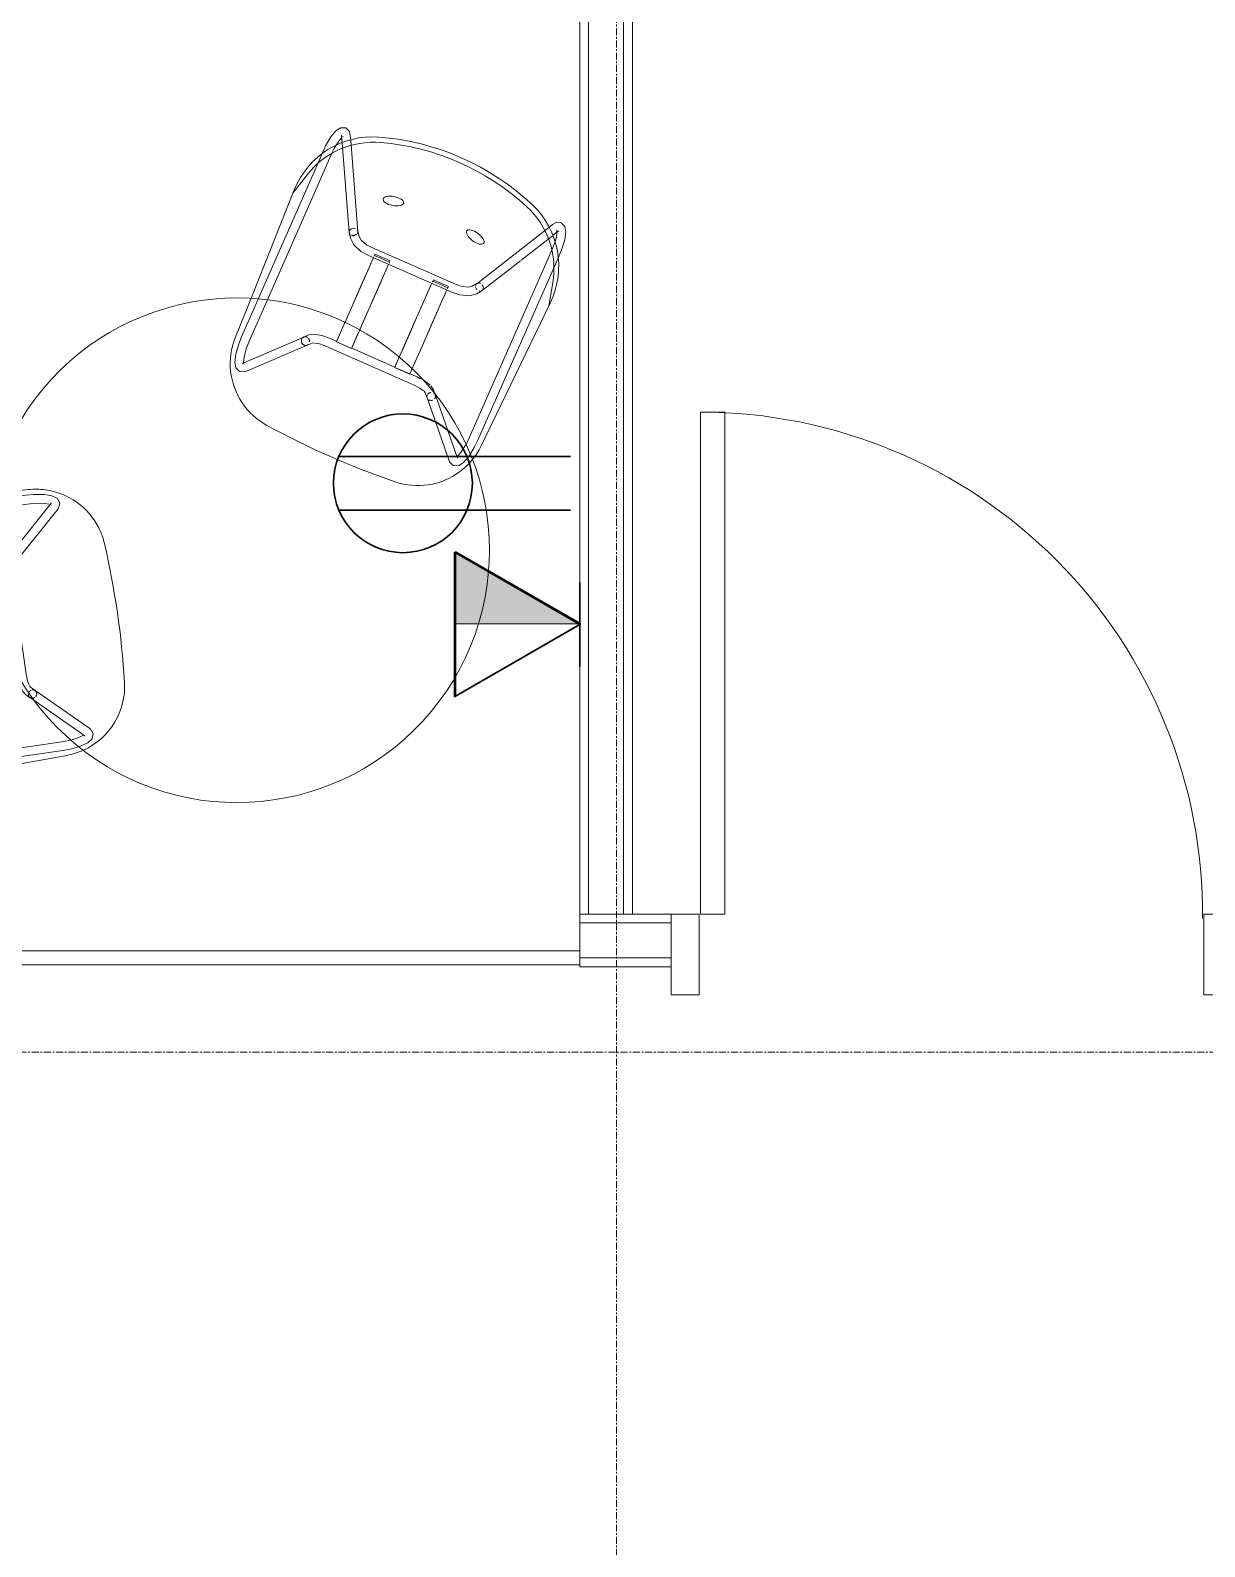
# Model space of a CAD drawing. Header units: inches. Extents: x 29752 to 31446, y 4278 to 5722.
# Drawn here: x 30802.5 to 30886.3, y 5398.4 to 5506.6 of the extents above; entities that cross this region are included whole.
import ezdxf

# ---------------------------------------------------------------- set-up
doc = ezdxf.new("R2010")
doc.units = ezdxf.units.IN
doc.header["$MEASUREMENT"] = 0
doc.linetypes.add('Grid Line 1_2_', pattern=[0.875, 0.5, -0.125, 0.125, -0.125])
for name, color, linetype, lineweight in [('A-ANNO-NOTE', 131, 'Continuous', 30), ('A-DOOR', 31, 'Continuous', 13), ('A-DOOR-FRAM', 31, 'Continuous', 20), ('A-GLAZ-CURT', 52, 'Continuous', 9), ('A-WALL', 113, 'Continuous', 13), ('A-WALL-PATT', 111, 'Continuous', 13), ('I-FURN', 30, 'Continuous', 9), ('I-WALL', 2, 'Continuous', 13), ('S-GRID', 1, 'Continuous', 9)]:
    doc.layers.add(name, color=color, linetype=linetype, lineweight=lineweight)
pattern_1 = [(0, (0, 0), (30.72, 7.68), [1.267, -21.773, 1.267, -21.773, -122.88]), (0, (0, 0), (30.72, 7.68), [-46.08, 1.267, -44.813, 1.267, -21.773, -53.76]), (0, (0, 0), (30.72, 7.68), [-115.2, 1.267, -14.093, 1.267, -37.133]), (120, (11.52, 3.84), (-22.0110751, 22.7643004), [1.267, -21.773, 1.267, -21.773, -122.88]), (120, (11.52, 3.84), (-22.0110751, 22.7643004), [-46.08, 1.267, -44.813, 1.267, -21.773, -53.76]), (120, (11.52, 3.84), (-22.0110751, 22.7643004), [-115.2, 1.267, -14.093, 1.267, -37.133]), (240, (15.36, 19.2), (-8.7089249, -30.4443004), [1.267, -21.773, 1.267, -21.773, -122.88]), (240, (15.36, 19.2), (-8.7089249, -30.4443004), [-46.08, 1.267, -44.813, 1.267, -21.773, -53.76]), (240, (15.36, 19.2), (-8.7089249, -30.4443004), [-115.2, 1.267, -14.093, 1.267, -37.133])]

# ---------------------------------------------------------------- blocks, each defined once
blk = doc.blocks.new('Single Flush - OTJ_SOLIDFLUSH_ALUM-5854609-FIRST FLOOR POWER _ SIGNAL')
at = {"layer": 'A-DOOR', "lineweight": 20}
for p, q in [((16.15625, -1.875), (17.90625, -1.875)), ((16.15625, -37.6875), (16.15625, -1.875)), ((17.90625, -1.875), (17.90625, -37.6875)), ((17.90625, -37.6875), (16.15625, -37.6875))]:
    blk.add_line(p, q, dxfattribs=at)
at = {"layer": 'A-DOOR', "lineweight": 9}
blk.add_arc((17.90625, -1.875), 35.8125, 179.5, 270, dxfattribs=at)
at = {"layer": 'A-DOOR-FRAM'}
for p, q in [((-20, 3.875), (-20, -1.875)), ((-20, 3.875), (-18, 3.875)), ((-18, 3.875), (-18, -1.875)), ((18.000004, 3.875), (18.000004, -1.875)), ((18.000004, 3.875), (20.000004, 3.875)), ((20.000004, 3.875), (20.000004, -1.875)), ((-20, -1.875), (-18, -1.875)), ((18.000004, -1.875), (20.000004, -1.875))]:
    blk.add_line(p, q, dxfattribs=at)
blk = doc.blocks.new('MEZ-Round_Top-Davis_Furniture-2 - 36x36x29-R-5845483-FIRST FLOOR POWER _ SIGNAL')
at = {"layer": 'I-FURN'}
for start, end in [(90, 270), (270, 90)]:
    blk.add_arc((0, 0), 18, start, end, dxfattribs=at)
blk = doc.blocks.new('HighTower_Eyes_Guest1 - HighTower_Eyes_Guest-V11-FIRST FLOOR POWER _ SIGNAL')
at = {"layer": 'I-FURN'}
for p, q in [((-8.9, 8.85), (-9.06, 8.35)), ((-8.38, 8.73), (-8.38, 8.72)), ((-8.38, 8.72), (-5.18, 5.3)), ((-4.67, 5.67), (-7.92, 9.15)), ((7.92, 9.15), (4.67, 5.67)), ((5.12, 5.24), (8.38, 8.72)), ((8.25, 8.72), (8.28, 8.68)), ((8.32, 9.33), (8.67, 9.19)), ((8.38, 8.73), (8.38, 8.72)), ((8.67, 9.19), (8.9, 8.85)), ((-9.1, 8.15), (-9.18, 7.55)), ((-9.07, 8.31), (-9.1, 8.15)), ((-8.55, 7.58), (-8.57, 7.02)), ((-9.98, -4.11), (-9.58, 7.25)), ((-9.18, 7.55), (-9.2, 7.02)), ((-9.2, 7.02), (-9.2, -7.23)), ((-8.57, -7.57), (-8.57, 7.02)), ((8.57, 7.02), (8.57, 3.89)), ((9.2, 4.12), (9.2, 7.02)), ((9.58, 7.25), (9.68, 4.29)), ((-4.4, 5.38), (-4.67, 5.67)), ((4.67, 5.67), (4.4, 5.38)), ((-5.18, 5.3), (-5.12, 5.24)), ((-5.13, 5.25), (-4.85, 4.95)), ((-4.85, 4.95), (-4.57, 4.77)), ((-4.4, 5.38), (-4.28, 5.32)), ((-3.84, 4.61), (-3.73, 4.6)), ((-3.7, 4.6), (-3.42, 4.58)), ((-3.29, 5.2), (-3.42, 5.2)), ((-3.42, 4.58), (-2.86, 4.58)), ((3.42, 5.2), (-3.28, 5.2)), ((-1.68, 4.61), (-2.86, 4.61)), ((-2.86, 4.61), (-2.86, 4.59)), ((-2.86, 4.6), (-1.68, 4.6)), ((-2.86, 4.58), (-2.86, 4.6)), ((-2.86, 4.25), (-2.86, 4.6)), ((-2.86, 4.59), (-2.86, 4.58)), ((-2.86, 4.58), (-2.86, 4.25)), ((-1.68, 4.59), (-1.68, 4.61)), ((-1.68, 4.6), (-1.68, 4.58)), ((-1.68, 4.6), (-1.68, 3.86)), ((-1.68, 4.58), (-1.68, 4.59)), ((-1.68, 4.58), (1.68, 4.58)), ((-1.68, 3.86), (-1.68, 4.58)), ((1.68, 4.59), (1.68, 4.61)), ((1.68, 4.61), (1.78, 4.61)), ((1.68, 3.53), (1.68, 4.6)), ((1.68, 4.6), (1.68, 4.58)), ((2.86, 4.6), (1.68, 4.6)), ((1.68, 4.58), (1.68, 4.59)), ((1.68, 4.55), (1.68, 3.21)), ((1.85, 4.61), (2.86, 4.61)), ((2.86, 4.61), (2.86, 4.59)), ((2.86, 4.58), (2.86, 4.6)), ((2.86, 4.6), (2.86, 3.53)), ((2.86, 4.59), (2.86, 4.58)), ((2.86, 4.58), (3.42, 4.58)), ((2.86, 3.23), (2.86, 4.58)), ((2.86, 4.58), (2.86, 4.58)), ((2.86, 4.58), (2.86, 4.58)), ((3.98, 4.62), (3.42, 4.58)), ((4.4, 5.38), (4.28, 5.32)), ((4.85, 4.95), (5.13, 5.25)), ((-2.86, 3.53), (-2.86, 4.23)), ((-2.86, 4.23), (-2.86, 3.07)), ((-2.86, 3.21), (-2.86, 3.53)), ((-1.68, 3.07), (-1.68, 3.86)), ((-1.68, 3.86), (-1.68, 3.53)), ((-1.68, 3.53), (-1.68, 3.21)), ((1.68, 3.21), (1.68, 3.53)), ((2.86, 3.53), (2.86, 3.23)), ((8.57, 3.89), (8.57, -5.55)), ((9.2, -7.19), (9.2, 4.12)), ((9.68, 4.29), (9.98, -4.11)), ((-2.86, -1.43), (-2.86, 3.21)), ((-2.86, 3.07), (-2.86, 1.82)), ((-1.68, 3.21), (-1.68, -1.43)), ((-1.68, 1.82), (-1.68, 3.07)), ((1.68, -1.43), (1.68, 3.2)), ((1.68, 3.2), (1.68, 3.07)), ((1.68, 3.07), (1.68, 1.82)), ((2.86, 3.13), (2.86, 3.21)), ((2.86, 3.21), (2.86, 3.13)), ((2.86, 3.07), (2.86, 3.13)), ((2.86, 3.13), (2.86, -1.43)), ((2.86, 1.82), (2.86, 3.07)), ((-2.86, 1.82), (-2.86, 0.75)), ((-1.68, 0.75), (-1.68, 1.82)), ((1.68, 1.82), (1.68, 0.75)), ((2.86, 0.75), (2.86, 1.82)), ((-2.86, 0.75), (-2.86, -0.38)), ((-1.68, -0.38), (-1.68, 0.75)), ((1.68, 0.75), (1.68, -0.38)), ((2.86, -0.38), (2.86, 0.75)), ((-2.86, -0.38), (-2.86, -1.43)), ((-1.68, -1.43), (-1.68, -0.38)), ((1.68, -0.38), (1.68, -1.43)), ((2.86, -1.43), (2.86, -0.38)), ((-4.51, -2.22), (-3.86, -2)), ((-3.86, -2), (-3.25, -1.94)), ((3.25, -1.94), (-3.25, -1.94)), ((-2.86, -1.76), (-2.86, -1.43)), ((-2.86, -1.45), (-2.86, -1.95)), ((-2.86, -1.96), (-2.86, -1.76)), ((-2.86, -2.04), (-2.86, -2.1)), ((-2.86, -2.1), (-2.86, -2.04)), ((-2.86, -2.17), (-2.86, -2.1)), ((-2.86, -2.12), (-2.86, -2.17)), ((-1.68, -2.12), (-2.86, -2.12)), ((-1.68, -1.43), (-1.68, -1.76)), ((-1.68, -1.95), (-1.68, -1.45)), ((-1.68, -1.76), (-1.68, -1.96)), ((-1.68, -2.04), (-1.68, -2.09)), ((-1.68, -2.09), (-1.68, -2.04)), ((-1.68, -2.1), (-1.68, -2.16)), ((1.68, -1.66), (1.68, -1.43)), ((1.68, -1.45), (1.68, -1.96)), ((1.68, -1.76), (1.68, -1.66)), ((1.68, -1.96), (1.68, -1.76)), ((1.68, -2.05), (1.68, -2.1)), ((1.68, -2.1), (1.68, -2.05)), ((1.68, -2.12), (1.68, -2.18)), ((1.68, -2.18), (1.68, -2.12)), ((2.86, -2.12), (1.68, -2.12)), ((2.86, -1.43), (2.86, -1.55)), ((2.86, -1.72), (2.86, -1.45)), ((2.86, -1.55), (2.86, -1.76)), ((2.86, -1.76), (2.86, -1.96)), ((2.86, -1.94), (2.86, -1.76)), ((2.86, -2.04), (2.86, -2.1)), ((2.86, -2.1), (2.86, -2.04)), ((2.86, -2.11), (2.86, -2.18)), ((2.86, -2.18), (2.86, -2.12)), ((-7.71, -8.96), (-4.63, -3.21)), ((-5.18, -2.92), (-6.83, -5.98)), ((-4.92, -2.56), (-5.16, -2.9)), ((-4.92, -2.56), (-4.51, -2.22)), ((-4.65, -3.26), (-4.41, -2.93)), ((-3.25, -2.57), (3.25, -2.57)), ((-1.68, -2.22), (-2.86, -2.22)), ((2.86, -2.22), (1.68, -2.22)), ((4.41, -2.93), (4.65, -3.26)), ((4.92, -2.56), (4.51, -2.22)), ((4.62, -3.2), (7.71, -8.96)), ((5.16, -2.9), (4.92, -2.56)), ((8.2, -8.54), (5.17, -2.9)), ((-9.97, -3.84), (-9.57, -5.45)), ((9.97, -3.84), (9.57, -5.45)), ((-6.85, -6.02), (-8.18, -8.49)), ((8.57, -5.56), (8.57, -7.57)), ((-9.2, -7.23), (-9.2, -7.57)), ((9.2, -7.57), (9.2, -7.23)), ((-8.2, -8.54), (-8.43, -8.96)), ((8.43, -8.96), (8.2, -8.54)), ((-8.47, -9.03), (-8.43, -8.96)), ((-8.33, -8.99), (-8.36, -8.94)), ((-8.3, -9.03), (-8.33, -8.99)), ((-7.88, -9.26), (-7.71, -8.96)), ((7.71, -8.96), (7.88, -9.26)), ((8.33, -8.99), (8.36, -8.94)), ((8.47, -9.03), (8.43, -8.96))]:
    blk.add_line(p, q, dxfattribs=at)
at = {"layer": 'I-FURN', "flags": 128}
for points in [[(-8.32, 9.33), (-8.67, 9.19), (-8.9, 8.85)], [(-8.31, 9.33), (-7.96, 9.19), (-7.92, 9.15)], [(8.31, 9.33), (7.96, 9.19), (7.92, 9.15)], [(8.9, 8.85), (9.07, 8.31), (9.18, 7.55), (9.2, 7.02)], [(-8.32, 8.62), (-8.44, 8.27), (-8.54, 7.66), (-8.55, 7.58)], [(8.32, 8.62), (8.44, 8.27), (8.54, 7.66), (8.57, 7.02)], [(-4.52, 4.75), (-3.98, 4.62), (-3.84, 4.61)], [(-4.24, 5.31), (-3.91, 5.24), (-3.42, 5.2)], [(4.24, 5.31), (3.91, 5.24), (3.42, 5.2)], [(4.85, 4.95), (4.52, 4.75), (3.98, 4.62)], [(4.51, -2.22), (3.86, -2), (3.25, -1.94)], [(-4.41, -2.93), (-4.17, -2.75), (-3.68, -2.6), (-3.25, -2.57)], [(4.41, -2.93), (4.17, -2.75), (3.68, -2.6), (3.25, -2.57)], [(-8.39, -9.63), (-8.73, -9.49), (-8.95, -9.15), (-9.11, -8.61), (-9.19, -7.87), (-9.2, -7.57)], [(-8.53, -8.22), (-8.56, -7.96), (-8.57, -7.57)], [(8.39, -9.63), (8.73, -9.49), (8.95, -9.15), (9.11, -8.61), (9.19, -7.87), (9.2, -7.57)], [(8.53, -8.22), (8.56, -7.96), (8.57, -7.57)], [(-8.38, -8.88), (-8.48, -8.56), (-8.53, -8.22)], [(8.38, -8.88), (8.48, -8.56), (8.53, -8.22)], [(-8.39, -9.63), (-8.05, -9.49), (-7.88, -9.26)], [(8.39, -9.63), (8.05, -9.49), (7.88, -9.26)]]:
    blk.add_lwpolyline(points, dxfattribs=at)
at = {"layer": 'I-FURN'}
for centre, radius, start, end in [((-4.58, 7.08), 5, 94.6837, 122.4558), ((0, -48.87), 61.14, 85.3163, 94.6837), ((4.58, 7.08), 5, 57.5442, 85.3163), ((-4.58, 7.08), 5, 122.4558, 136.3418), ((4.58, 7.08), 5, 29.7721, 57.5442), ((-4.58, 7.08), 5, 136.3418, 164.0353), ((4.58, 7.08), 5, 2, 29.7721), ((-4.58, 7.08), 5, 164.1139, 178), ((-3.98, -4.32), 6, 178, 250.5275), ((3.98, -4.32), 6, 289.4725, 2), ((-3.75, -4), 6, 194, 251.1082), ((3.75, -4), 6, 288.8918, 346), ((0, 6.94), 17.57, 251.1082, 288.8918), ((0, 6.94), 17.94, 250.5275, 289.4725), ((0, 6.94), 17.94, 250.5275, 289.4725)]:
    blk.add_arc(centre, radius, start, end, dxfattribs=at)
for centre, major_axis, ratio, start_param, end_param in [((-4.9, 5.46), (0.227, 0.214), 0.915808, 2.167109, 2.356945), ((-4.9, 5.46), (0.227, 0.214), 0.915808, 2.428908, 2.63401), ((-4.9, 5.45), (0.228, 0.213), 0.916448, 2.43874, 2.608271), ((-4.9, 5.46), (0.227, 0.214), 0.915808, 1.155371, 1.562638), ((-4.9, 5.45), (0.228, 0.213), 0.916448, 1.386162, 1.561074), ((-4.9, 5.45), (0.228, 0.213), 0.916448, 1.147282, 1.299274), ((-4.9, 5.46), (0.227, 0.214), 0.915808, 0.596313, 1.035719), ((-4.9, 5.45), (0.228, 0.213), 0.916448, 0.85768, 1.037475), ((-4.9, 5.45), (0.228, 0.213), 0.916448, 0.590929, 0.775676), ((-4.9, 5.45), (0.228, 0.213), 0.916448, 6.273463, 6.535262), ((-4.9, 5.46), (0.227, 0.214), 0.915808, 0, 0.072714), ((-4.9, 5.46), (0.227, 0.214), 0.915808, 6.0941, 6.283185), ((-4.9, 5.45), (0.228, 0.213), 0.916448, 6.011663, 6.273463), ((-4.9, 5.45), (0.228, 0.213), 0.916448, 5.766308, 5.982538), ((-4.9, 5.45), (0.228, 0.213), 0.916448, 5.524019, 5.708881), ((4.9, 5.45), (-0.228, 0.213), 0.916448, 6.031109, 6.554707), ((4.9, 5.46), (-0.227, 0.214), 0.915808, 6.210471, 6.472271), ((4.9, 5.45), (-0.228, 0.213), 0.916448, 5.769309, 5.979921), ((4.9, 5.46), (-0.227, 0.214), 0.915808, 5.775508, 5.948672), ((4.9, 5.45), (-0.228, 0.213), 0.916448, 5.50751, 5.70291), ((4.9, 5.46), (-0.227, 0.214), 0.915808, 5.511438, 5.686873), ((4.9, 5.45), (-0.228, 0.213), 0.916448, 5.24571, 5.434476), ((4.9, 5.46), (-0.227, 0.214), 0.915808, 4.720924, 5.163274), ((4.9, 5.45), (-0.228, 0.213), 0.916448, 4.722112, 4.904368), ((4.9, 5.46), (-0.227, 0.214), 0.915808, 4.456985, 4.639675), ((4.9, 5.45), (-0.228, 0.213), 0.916448, 4.460312, 4.640541), ((4.9, 5.46), (-0.227, 0.214), 0.915808, 4.192335, 4.377876), ((4.9, 5.45), (-0.228, 0.213), 0.916448, 4.198513, 4.377029), ((4.9, 5.46), (-0.227, 0.214), 0.915808, 3.926452, 4.116076), ((4.9, 5.45), (-0.228, 0.213), 0.916448, 3.936713, 4.120187), ((4.9, 5.46), (-0.227, 0.214), 0.915808, 3.654412, 3.854277), ((4.9, 5.45), (-0.228, 0.213), 0.916448, 3.674914, 3.857016), ((-4.9, 5.46), (0.227, 0.214), 0.915808, 2.690708, 2.897234), ((-4.9, 5.45), (0.228, 0.213), 0.916448, 2.697325, 2.870071), ((-4.9, 5.46), (0.227, 0.214), 0.915808, 2.963189, 3.141593), ((-4.9, 5.45), (0.228, 0.213), 0.916448, 2.947164, 3.13187), ((-4.9, 5.46), (0.227, 0.214), 0.915808, 3.141593, 3.214307), ((-4.9, 5.45), (0.228, 0.213), 0.916448, 3.13187, 3.141593), ((-4.9, 5.45), (0.228, 0.213), 0.916448, 3.141593, 3.33919), ((-4.9, 5.46), (0.227, 0.214), 0.915808, 3.289597, 3.476106), ((-4.9, 5.45), (0.228, 0.213), 0.916448, 3.684418, 3.861128), ((-4.9, 5.45), (0.228, 0.213), 0.916448, 4.471424, 4.913765), ((-4.9, 5.45), (0.228, 0.213), 0.916448, 4.964466, 5.226265), ((-4.9, 5.46), (0.227, 0.214), 0.915808, 5.046902, 5.278321), ((4.9, 5.45), (-0.228, 0.213), 0.916448, 1.05692, 1.808476), ((4.9, 5.46), (-0.227, 0.214), 0.915808, 1.236283, 1.433525), ((4.9, 5.46), (-0.227, 0.214), 0.915808, 1.498082, 1.759882), ((4.9, 5.45), (-0.228, 0.213), 0.916448, 2.177595, 2.364128), ((4.9, 5.45), (-0.228, 0.213), 0.916448, 2.440623, 2.627717), ((4.9, 5.46), (-0.227, 0.214), 0.915808, 2.54528, 2.707622), ((4.9, 5.46), (-0.227, 0.214), 0.915808, 2.816059, 2.993589), ((4.9, 5.45), (-0.228, 0.213), 0.916448, 2.944098, 3.141593), ((4.9, 5.46), (-0.227, 0.214), 0.915808, 3.068879, 3.141593), ((4.9, 5.45), (-0.228, 0.213), 0.916448, 3.141593, 3.151315), ((4.9, 5.45), (-0.228, 0.213), 0.916448, 3.151315, 3.413115), ((4.9, 5.46), (-0.227, 0.214), 0.915808, 3.141593, 3.330678), ((-4.9, -3.07), (-0.275, 0.148), 0.846149, 5.878386, 7.634339), ((-4.91, -3.08), (-0.255, 0.181), 0.826969, 0.26926, 0.531059), ((-4.91, -3.08), (-0.255, 0.181), 0.826969, 0.531059, 0.792858), ((-4.91, -3.08), (-0.255, 0.181), 0.826969, 6.096142, 6.290646), ((-4.91, -3.08), (-0.255, 0.181), 0.826969, 5.525085, 5.754636), ((-4.91, -3.08), (-0.255, 0.181), 0.826969, 4.719849, 4.91726), ((-4.9, -3.07), (-0.275, 0.148), 0.846149, 4.492747, 4.754546), ((-4.9, -3.07), (-0.275, 0.148), 0.846149, 4.076075, 4.230947), ((-4.9, -3.07), (-0.275, 0.148), 0.846149, 2.92195, 3.141593), ((-4.91, -3.08), (-0.255, 0.181), 0.826969, 3.141593, 3.382773), ((-4.9, -3.07), (-0.275, 0.148), 0.846149, 3.141593, 3.18375), ((-4.91, -3.08), (-0.255, 0.181), 0.826969, 3.737682, 3.917238), ((4.9, -3.05), (0.275, 0.148), 0.846149, 2.575837, 2.796189), ((4.9, -3.05), (0.275, 0.148), 0.846149, 2.92445, 3.361235), ((4.9, -3.05), (0.275, 0.148), 0.846149, 2.052238, 2.314038), ((4.91, -3.08), (0.255, 0.181), 0.826969, 2.900413, 3.141593), ((4.91, -3.08), (0.255, 0.181), 0.826969, 1.825135, 1.996712), ((4.9, -3.05), (0.275, 0.148), 0.846149, 1.287619, 1.78679), ((4.91, -3.08), (0.255, 0.181), 0.826969, 1.301537, 1.534958), ((4.9, -3.05), (0.275, 0.148), 0.846149, 4.146633, 6.241028), ((4.91, -3.08), (0.255, 0.181), 0.826969, 1.039737, 1.201154), ((4.9, -3.05), (0.275, 0.148), 0.846149, 0.743241, 0.922887), ((4.9, -3.05), (0.275, 0.148), 0.846149, 6.241028, 6.717117), ((4.91, -3.08), (0.255, 0.181), 0.826969, 0, 0.254339), ((4.91, -3.08), (0.255, 0.181), 0.826969, 6.275725, 6.283185), ((4.91, -3.08), (0.255, 0.181), 0.826969, 5.752126, 5.944891), ((-4.9, -3.07), (-0.275, 0.148), 0.846149, 1.351154, 1.612953), ((-4.9, -3.07), (-0.275, 0.148), 0.846149, 2.136552, 2.307557), ((-4.9, -3.07), (-0.275, 0.148), 0.846149, 2.398351, 2.590906), ((-4.9, -3.07), (-0.275, 0.148), 0.846149, 2.660151, 2.896492), ((4.9, -3.05), (0.275, 0.148), 0.846149, 3.426403, 3.623034)]:
    blk.add_ellipse(centre, major_axis=major_axis, ratio=ratio, start_param=start_param, end_param=end_param, dxfattribs=at)
for centre, major_axis in [((-3.19, -6.22), (-0.731, 0.169)), ((3.19, -6.22), (0.731, 0.169))]:
    blk.add_ellipse(centre, major_axis=major_axis, ratio=0.429347, dxfattribs=at)
blk = doc.blocks.new('HighTower_Eyes_Guest1 - HighTower_Eyes_Guest-V12-FIRST FLOOR POWER _ SIGNAL')
at = {"layer": 'I-FURN'}
for p, q in [((-8.47, 9.03), (-8.43, 8.96)), ((-8.43, 8.96), (-8.2, 8.54)), ((-8.33, 8.99), (-8.36, 8.94)), ((-7.71, 8.96), (-7.88, 9.26)), ((-4.63, 3.21), (-7.71, 8.96)), ((7.71, 8.96), (4.62, 3.2)), ((7.88, 9.26), (7.71, 8.96)), ((8.2, 8.54), (8.43, 8.96)), ((8.33, 8.99), (8.36, 8.94)), ((8.47, 9.03), (8.43, 8.96)), ((-8.56, 7.96), (-8.57, 7.57)), ((-8.53, 8.22), (-8.56, 7.96)), ((-8.18, 8.49), (-5.18, 2.92)), ((5.17, 2.9), (8.2, 8.54)), ((8.53, 8.22), (8.56, 7.96)), ((8.56, 7.96), (8.57, 7.57)), ((-9.2, 7.57), (-9.2, 7.23)), ((-9.2, 7.23), (-9.2, -7.02)), ((-8.57, -7.02), (-8.57, 7.57)), ((8.57, 7.57), (8.57, -4.25)), ((9.2, 7.23), (9.2, 7.57)), ((9.2, -4.43), (9.2, 7.19)), ((-9.97, 3.84), (-9.57, 5.45)), ((9.97, 3.84), (9.57, 5.45)), ((-9.98, 4.11), (-9.58, -7.25)), ((-4.41, 2.93), (-4.65, 3.26)), ((4.65, 3.26), (4.41, 2.93)), ((9.67, -4.57), (9.98, 4.11)), ((-5.16, 2.9), (-4.92, 2.56)), ((3.25, 2.57), (-3.25, 2.57)), ((-2.86, 2.22), (-1.68, 2.22)), ((-2.86, 2.1), (-2.86, 2.17)), ((-2.86, 2.17), (-2.86, 2.12)), ((1.68, 2.22), (2.86, 2.22)), ((1.68, 2.12), (1.68, 2.18)), ((1.68, 2.18), (1.68, 2.12)), ((2.86, 2.12), (2.86, 2.18)), ((2.86, 2.18), (2.86, 2.11)), ((4.92, 2.56), (5.16, 2.9)), ((-3.25, 1.94), (3.25, 1.94)), ((-2.86, 2.12), (-1.68, 2.12)), ((-2.86, 2.04), (-2.86, 2.1)), ((-2.86, 2.1), (-2.86, 2.04)), ((-2.86, 1.76), (-2.86, 2.04)), ((-2.86, 2.03), (-2.86, 1.99)), ((-2.86, 1.95), (-2.86, 0.38)), ((-2.86, 1.55), (-2.86, 1.76)), ((-2.86, 1.43), (-2.86, 1.55)), ((-2.86, -3.21), (-2.86, 1.43)), ((-1.68, 2.16), (-1.68, 2.1)), ((-1.68, 2.04), (-1.68, 2.09)), ((-1.68, 2.09), (-1.68, 2.04)), ((-1.68, 2.04), (-1.68, 1.76)), ((-1.68, 0.38), (-1.68, 1.95)), ((-1.68, 1.76), (-1.68, 1.43)), ((-1.68, 1.43), (-1.68, -3.21)), ((1.68, 2.12), (2.86, 2.12)), ((1.68, 2.05), (1.68, 2.1)), ((1.68, 2.1), (1.68, 2.05)), ((1.68, 1.76), (1.68, 2.04)), ((1.68, 1.96), (1.68, 0.38)), ((1.68, 1.66), (1.68, 1.76)), ((1.68, 1.55), (1.68, 1.66)), ((1.68, 1.43), (1.68, 1.55)), ((1.68, -3.21), (1.68, 1.43)), ((2.86, 2.04), (2.86, 2.1)), ((2.86, 2.1), (2.86, 2.04)), ((2.86, 1.99), (2.86, 2.04)), ((2.86, 2.04), (2.86, 1.99)), ((2.86, 0.38), (2.86, 1.96)), ((2.86, 1.96), (2.86, 1.76)), ((2.86, 1.76), (2.86, 1.43)), ((2.86, 1.43), (2.86, -3.21)), ((-2.86, 0.38), (-2.86, -0.75)), ((-1.68, -0.75), (-1.68, 0.38)), ((1.68, 0.38), (1.68, -0.75)), ((2.86, -0.75), (2.86, 0.38)), ((-2.86, -0.75), (-2.86, -1.82)), ((-1.68, -1.82), (-1.68, -0.75)), ((1.68, -0.75), (1.68, -1.82)), ((2.86, -1.82), (2.86, -0.75)), ((-2.86, -1.82), (-2.86, -3.07)), ((-1.68, -3.07), (-1.68, -1.82)), ((1.68, -1.82), (1.68, -3.07)), ((2.86, -3.07), (2.86, -1.82)), ((-2.86, -3.07), (-2.86, -4.45)), ((-2.86, -3.53), (-2.86, -3.21)), ((-1.68, -4.04), (-1.68, -3.07)), ((-1.68, -3.21), (-1.68, -3.53)), ((1.68, -3.07), (1.68, -3.46)), ((1.68, -3.46), (1.68, -3.21)), ((2.86, -3.37), (2.86, -3.07)), ((2.86, -3.21), (2.86, -3.37)), ((-2.86, -4.45), (-2.86, -3.53)), ((-1.68, -3.53), (-1.68, -4.04)), ((-1.68, -4.06), (-1.68, -4.6)), ((-1.68, -4.58), (-1.68, -4.06)), ((1.68, -3.46), (1.68, -4.58)), ((1.68, -3.53), (1.68, -3.46)), ((1.68, -4.6), (1.68, -3.53)), ((2.86, -3.41), (2.86, -3.5)), ((2.86, -3.5), (2.86, -3.41)), ((2.86, -3.53), (2.86, -4.6)), ((2.86, -4.58), (2.86, -3.53)), ((8.57, -4.25), (8.57, -7.02)), ((-5.12, -5.24), (-5.49, -5.63)), ((-4.85, -4.95), (-5.13, -5.25)), ((-4.85, -4.95), (-4.57, -4.77)), ((-4.67, -5.67), (-4.4, -5.38)), ((-4.4, -5.38), (-4.28, -5.32)), ((-3.19, -4.58), (-3.42, -4.58)), ((-3.42, -5.2), (3.42, -5.2)), ((-2.86, -4.58), (-3.19, -4.58)), ((-2.86, -4.45), (-2.86, -4.58)), ((-2.86, -4.6), (-2.86, -4.45)), ((-2.86, -4.58), (-2.86, -4.59)), ((-2.86, -4.6), (-2.86, -4.58)), ((-2.86, -4.59), (-2.86, -4.61)), ((-1.68, -4.6), (-2.86, -4.6)), ((-2.86, -4.61), (-1.68, -4.61)), ((1.68, -4.58), (-1.68, -4.58)), ((-1.68, -4.59), (-1.68, -4.58)), ((-1.68, -4.58), (-1.68, -4.6)), ((-1.68, -4.61), (-1.68, -4.59)), ((1.68, -4.59), (1.68, -4.58)), ((1.68, -4.58), (1.68, -4.6)), ((1.68, -4.61), (1.68, -4.59)), ((1.68, -4.6), (2.86, -4.6)), ((2.86, -4.61), (1.68, -4.61)), ((3.42, -4.58), (2.86, -4.58)), ((2.86, -4.58), (2.86, -4.58)), ((2.86, -4.58), (2.86, -4.59)), ((2.86, -4.6), (2.86, -4.58)), ((2.86, -4.58), (2.86, -4.58)), ((2.86, -4.59), (2.86, -4.61)), ((4.4, -5.38), (4.28, -5.32)), ((4.4, -5.38), (4.67, -5.67)), ((5.13, -5.25), (4.85, -4.95)), ((8.38, -8.72), (5.12, -5.24)), ((9.2, -7.02), (9.2, -4.43)), ((9.58, -7.25), (9.67, -4.57)), ((-5.49, -5.63), (-8.38, -8.72)), ((-7.92, -9.15), (-4.67, -5.67)), ((4.67, -5.67), (7.92, -9.15)), ((8.9, -8.85), (9.02, -8.48)), ((-8.38, -8.73), (-8.38, -8.72)), ((8.25, -8.72), (8.28, -8.68)), ((8.38, -8.73), (8.38, -8.72))]:
    blk.add_line(p, q, dxfattribs=at)
at = {"layer": 'I-FURN', "flags": 128}
for points in [[(-8.39, 9.63), (-8.73, 9.49), (-8.95, 9.15), (-9.11, 8.61), (-9.19, 7.87), (-9.2, 7.57)], [(-8.38, 8.88), (-8.48, 8.56), (-8.53, 8.22)], [(-8.39, 9.63), (-8.05, 9.49), (-7.88, 9.26)], [(8.39, 9.63), (8.05, 9.49), (7.88, 9.26)], [(8.38, 8.88), (8.48, 8.56), (8.53, 8.22)], [(8.39, 9.63), (8.73, 9.49), (8.95, 9.15), (9.11, 8.61), (9.19, 7.87), (9.2, 7.57)], [(-4.92, 2.56), (-4.51, 2.22), (-3.86, 2), (-3.25, 1.94)], [(-4.41, 2.93), (-4.17, 2.75), (-3.68, 2.6), (-3.25, 2.57)], [(4.41, 2.93), (4.17, 2.75), (3.68, 2.6), (3.25, 2.57)], [(4.92, 2.56), (4.51, 2.22), (3.86, 2), (3.25, 1.94)], [(-4.52, -4.75), (-3.98, -4.62), (-3.42, -4.58)], [(-4.24, -5.31), (-3.91, -5.24), (-3.42, -5.2)], [(4.85, -4.95), (4.52, -4.75), (3.98, -4.62), (3.42, -4.58)], [(4.24, -5.31), (3.91, -5.24), (3.42, -5.2)], [(-9.09, -8.22), (-9.18, -7.55), (-9.2, -7.02)], [(-8.53, -7.75), (-8.54, -7.66), (-8.57, -7.02)], [(8.34, -8.55), (8.44, -8.27), (8.54, -7.66), (8.57, -7.02)], [(9.02, -8.47), (9.07, -8.31), (9.18, -7.55), (9.2, -7.02)], [(-8.32, -9.33), (-8.67, -9.19), (-8.9, -8.85), (-9.07, -8.31), (-9.09, -8.22)], [(-8.32, -8.62), (-8.44, -8.27), (-8.53, -7.75)], [(-8.32, -9.33), (-7.96, -9.19), (-7.92, -9.15)], [(8.31, -9.33), (7.96, -9.19), (7.92, -9.15)], [(8.32, -9.33), (8.67, -9.19), (8.9, -8.85)]]:
    blk.add_lwpolyline(points, dxfattribs=at)
at = {"layer": 'I-FURN'}
for centre, radius, start, end in [((0, -6.94), 17.94, 70.5275, 109.4725), ((0, -6.94), 17.94, 70.5275, 109.4725), ((-3.98, 4.32), 6, 109.4725, 182), ((0, -6.94), 17.57, 71.1082, 108.8918), ((3.98, 4.32), 6, 358, 70.5275), ((-3.75, 4), 6, 108.8918, 166), ((3.75, 4), 6, 14, 71.1082), ((-4.58, -7.08), 5, 182, 195.8861), ((4.58, -7.08), 5, 344.1139, 358), ((-4.58, -7.08), 5, 196.2093, 265.3163), ((4.58, -7.08), 5, 316.3418, 344.1139), ((4.58, -7.08), 5, 288.5697, 316.3418), ((4.58, -7.08), 5, 274.6837, 288.5697), ((0, 48.87), 61.14, 265.3163, 274.6837)]:
    blk.add_arc(centre, radius, start, end, dxfattribs=at)
for centre, major_axis in [((-3.19, 6.22), (0.731, 0.169)), ((3.19, 6.22), (-0.731, 0.169))]:
    blk.add_ellipse(centre, major_axis=major_axis, ratio=0.429347, dxfattribs=at)
for centre, major_axis, ratio, start_param, end_param in [((-4.9, 3.07), (0.275, 0.148), 0.846149, 1.005041, 2.837636), ((-4.9, 3.07), (0.275, 0.148), 0.846149, 0.847322, 1.005041), ((-4.9, 3.07), (0.275, 0.148), 0.846149, 0.56645, 0.743241), ((-4.9, 3.07), (0.275, 0.148), 0.846149, 0.245101, 0.481442), ((-4.9, 3.07), (0.275, 0.148), 0.846149, 6.241028, 6.502828), ((-4.91, 3.08), (0.255, 0.181), 0.826969, 6.042005, 6.283185), ((4.9, 3.05), (-0.275, 0.148), 0.846149, 6.063543, 6.500328), ((4.91, 3.08), (-0.255, 0.181), 0.826969, 0.00746, 0.24118), ((4.91, 3.08), (-0.255, 0.181), 0.826969, 0, 0.00746), ((4.9, 3.05), (-0.275, 0.148), 0.846149, 5.278145, 5.44603), ((4.9, 3.05), (-0.275, 0.148), 0.846149, 4.754546, 5.172895), ((4.9, 3.05), (-0.275, 0.148), 0.846149, 3.707348, 4.754546), ((-4.91, 3.08), (0.255, 0.181), 0.826969, 2.348734, 2.610534), ((-4.91, 3.08), (0.255, 0.181), 0.826969, 2.610534, 2.872333), ((-4.9, 3.07), (0.275, 0.148), 0.846149, 2.837636, 3.361235), ((-4.91, 3.08), (0.255, 0.181), 0.826969, 3.134132, 3.141593), ((-4.91, 3.08), (0.255, 0.181), 0.826969, 3.670142, 3.899693), ((-4.91, 3.08), (0.255, 0.181), 0.826969, 4.18133, 4.342747), ((-4.91, 3.08), (0.255, 0.181), 0.826969, 4.507518, 4.704929), ((-4.9, 3.07), (0.275, 0.148), 0.846149, 4.670232, 4.932031), ((-4.91, 3.08), (0.255, 0.181), 0.826969, 5.50754, 5.687096), ((4.9, 3.05), (-0.275, 0.148), 0.846149, 0.345403, 0.565756), ((4.9, 3.05), (-0.275, 0.148), 0.846149, 0.827555, 1.089355), ((4.9, 3.05), (-0.275, 0.148), 0.846149, 1.354803, 1.853974), ((4.91, 3.08), (-0.255, 0.181), 0.826969, 1.606635, 1.840056), ((4.91, 3.08), (-0.255, 0.181), 0.826969, 1.940439, 2.101855), ((4.9, 3.05), (-0.275, 0.148), 0.846149, 2.218705, 2.398351), ((4.91, 3.08), (-0.255, 0.181), 0.826969, 2.887254, 3.141593), ((4.9, 3.05), (-0.275, 0.148), 0.846149, 2.92195, 3.707348), ((4.91, 3.08), (-0.255, 0.181), 0.826969, 3.141593, 3.149053), ((4.91, 3.08), (-0.255, 0.181), 0.826969, 3.769872, 3.934451), ((4.91, 3.08), (-0.255, 0.181), 0.826969, 3.479073, 3.672652), ((-4.9, -5.46), (-0.227, 0.214), 0.915808, 0.508815, 0.712684), ((-4.9, -5.45), (-0.228, 0.213), 0.916448, 0.533321, 0.702853), ((-4.9, -5.46), (-0.227, 0.214), 0.915808, 0.243275, 0.450885), ((-4.9, -5.45), (-0.228, 0.213), 0.916448, 0.009723, 0.271522), ((-4.9, -5.46), (-0.227, 0.214), 0.915808, 6.210471, 6.472271), ((-4.9, -5.45), (-0.228, 0.213), 0.916448, 0, 0.009723), ((-4.9, -5.45), (-0.228, 0.213), 0.916448, 5.769309, 6.031109), ((-4.9, -5.46), (-0.227, 0.214), 0.915808, 5.860549, 5.948672), ((-4.9, -5.45), (-0.228, 0.213), 0.916448, 5.56365, 5.74036), ((-4.9, -5.45), (-0.228, 0.213), 0.916448, 5.320724, 5.50751), ((-4.9, -5.45), (-0.228, 0.213), 0.916448, 4.198513, 4.953354), ((-4.9, -5.46), (-0.227, 0.214), 0.915808, 4.166021, 4.639675), ((4.9, -5.45), (0.228, 0.213), 0.916448, 2.157878, 2.30374), ((4.9, -5.45), (0.228, 0.213), 0.916448, 1.333117, 2.084672), ((4.9, -5.46), (0.227, 0.214), 0.915808, 1.708067, 1.90531), ((4.9, -5.46), (0.227, 0.214), 0.915808, 1.381711, 1.64351), ((4.9, -5.45), (0.228, 0.213), 0.916448, 0.777465, 0.963998), ((4.9, -5.45), (0.228, 0.213), 0.916448, 0.513876, 0.700969), ((4.9, -5.46), (0.227, 0.214), 0.915808, 0.433971, 0.596313), ((4.9, -5.46), (0.227, 0.214), 0.915808, 0.148004, 0.325533), ((4.9, -5.45), (0.228, 0.213), 0.916448, 0, 0.197494), ((4.9, -5.46), (0.227, 0.214), 0.915808, 0, 0.072714), ((4.9, -5.45), (0.228, 0.213), 0.916448, 6.273463, 6.283185), ((4.9, -5.45), (0.228, 0.213), 0.916448, 6.011663, 6.273463), ((4.9, -5.46), (0.227, 0.214), 0.915808, 6.0941, 6.283185), ((4.9, -5.46), (0.227, 0.214), 0.915808, 5.832301, 6.039222), ((4.9, -5.46), (0.227, 0.214), 0.915808, 5.570501, 5.771294), ((4.9, -5.45), (0.228, 0.213), 0.916448, 5.574685, 5.749864), ((-4.9, -5.46), (-0.227, 0.214), 0.915808, 0.784447, 0.974484), ((-4.9, -5.45), (-0.228, 0.213), 0.916448, 0.796531, 0.965985), ((-4.9, -5.46), (-0.227, 0.214), 0.915808, 1.050468, 1.236283), ((-4.9, -5.46), (-0.227, 0.214), 0.915808, 1.498082, 1.567037), ((-4.9, -5.45), (-0.228, 0.213), 0.916448, 1.549922, 1.75543), ((-4.9, -5.46), (-0.227, 0.214), 0.915808, 1.578955, 1.759882), ((-4.9, -5.46), (-0.227, 0.214), 0.915808, 1.842905, 2.021681), ((-4.9, -5.45), (-0.228, 0.213), 0.916448, 1.842318, 2.019215), ((-4.9, -5.45), (-0.228, 0.213), 0.916448, 2.104118, 2.283912), ((-4.9, -5.46), (-0.227, 0.214), 0.915808, 2.105874, 2.283481), ((-4.9, -5.46), (-0.227, 0.214), 0.915808, 2.369337, 2.54528), ((-4.9, -5.45), (-0.228, 0.213), 0.916448, 2.365917, 2.550664), ((-4.9, -5.46), (-0.227, 0.214), 0.915808, 2.633342, 2.807079), ((-4.9, -5.45), (-0.228, 0.213), 0.916448, 2.627717, 2.823607), ((-4.9, -5.45), (-0.228, 0.213), 0.916448, 2.889516, 3.413115), ((-4.9, -5.46), (-0.227, 0.214), 0.915808, 3.068879, 3.330678), ((-4.9, -5.45), (-0.228, 0.213), 0.916448, 3.44224, 3.65847), ((-4.9, -5.45), (-0.228, 0.213), 0.916448, 3.715896, 3.900759), ((4.9, -5.45), (0.228, 0.213), 0.916448, 2.870071, 3.393669), ((4.9, -5.46), (0.227, 0.214), 0.915808, 2.952507, 3.214307), ((4.9, -5.45), (0.228, 0.213), 0.916448, 3.444857, 3.655469), ((4.9, -5.46), (0.227, 0.214), 0.915808, 3.476106, 3.64927), ((4.9, -5.45), (0.228, 0.213), 0.916448, 3.721868, 3.917268), ((4.9, -5.46), (0.227, 0.214), 0.915808, 3.737905, 3.91334), ((4.9, -5.45), (0.228, 0.213), 0.916448, 3.990302, 4.179068), ((4.9, -5.46), (0.227, 0.214), 0.915808, 3.999705, 4.523304), ((4.9, -5.45), (0.228, 0.213), 0.916448, 4.255966, 4.440867), ((4.9, -5.45), (0.228, 0.213), 0.916448, 4.784237, 4.964466), ((4.9, -5.46), (0.227, 0.214), 0.915808, 4.785103, 4.967793), ((4.9, -5.46), (0.227, 0.214), 0.915808, 5.046902, 5.232443), ((4.9, -5.45), (0.228, 0.213), 0.916448, 5.047749, 5.226265), ((4.9, -5.45), (0.228, 0.213), 0.916448, 5.311152, 5.488065), ((4.9, -5.46), (0.227, 0.214), 0.915808, 5.308702, 5.498538)]:
    blk.add_ellipse(centre, major_axis=major_axis, ratio=ratio, start_param=start_param, end_param=end_param, dxfattribs=at)
blk = doc.blocks.new('System Panel - Glazed-6073829-FIRST FLOOR POWER _ SIGNAL')
at = {"layer": 'A-GLAZ-CURT', "lineweight": 13}
for p, q in [((40.375, -0.75), (-40.375, -0.75)), ((-40.375, -0.75), (-40.375, -1.75)), ((40.375, -1.75), (40.375, -0.75)), ((-40.375, -1.75), (40.375, -1.75))]:
    blk.add_line(p, q, dxfattribs=at)

msp = doc.modelspace()

# ---------------------------------------------------------------- hatches: boundary and pattern name
at = {"layer": 'A-ANNO-NOTE', "lineweight": 9}
msp.add_hatch(color=256, dxfattribs=at).paths.add_polyline_path([(30841.8, 5464.27), (30832.87, 5469.42), (30832.87, 5464.27), (30836.27, 5464.27)], flags=0)
at = {"layer": 'A-WALL-PATT', "lineweight": 9}
h = msp.add_hatch(dxfattribs=at)
h.set_pattern_fill('FP_1', color=256, style=0, pattern_type=2)
h.set_pattern_definition(pattern_1)
h.paths.add_polyline_path([(30842.36, 5443.56), (30842.36, 5599.56), (30841.74, 5599.56), (30841.74, 5443.56)], flags=0)
h = msp.add_hatch(dxfattribs=at)
h.set_pattern_fill('FP_1', color=256, style=0, pattern_type=2)
h.set_pattern_definition(pattern_1)
h.paths.add_polyline_path([(30845.49, 5443.56), (30845.49, 5599.56), (30844.86, 5599.56), (30844.86, 5443.56)], flags=0)
h = msp.add_hatch(dxfattribs=at)
h.set_pattern_fill('FP_1', color=256, style=0, pattern_type=2)
h.set_pattern_definition(pattern_1)
h.paths.add_polyline_path([(30896.07, 5442.94), (30896.76, 5442.94), (30896.76, 5443.56), (30888.24, 5443.56), (30888.24, 5442.94), (30890.93, 5442.94)], flags=0)
h.paths.add_polyline_path([(30848.24, 5442.94), (30848.24, 5443.56), (30841.74, 5443.56), (30841.74, 5442.94), (30845.49, 5442.94)], flags=0)
h.paths.add_polyline_path([(30578.49, 5442.94), (30583.24, 5442.94), (30583.24, 5443.56), (30578.49, 5443.56)], flags=0)
h.paths.add_polyline_path([(30570.49, 5442.94), (30575.99, 5442.94), (30575.99, 5443.56), (30569.61, 5443.56), (30569.61, 5442.94), (30570.3, 5442.94)], flags=0)
h.paths.add_polyline_path([(30714.99, 5442.94), (30714.99, 5443.56), (30714.36, 5443.56), (30714.36, 5442.94)], flags=0)
h.paths.add_polyline_path([(30717.49, 5442.94), (30720.99, 5442.94), (30720.99, 5443.56), (30717.49, 5443.56)], flags=0)

# ---------------------------------------------------------------- linework, layer by layer
at = {"layer": 'A-ANNO-NOTE'}
for p, q in [((30841.08, 5476.22), (30824.56, 5476.22)), ((30841.08, 5472.39), (30824.56, 5472.39)), ((30841.74, 5464.23), (30832.8, 5469.38)), ((30832.8, 5459.07), (30832.8, 5469.38)), ((30841.8, 5464.27), (30832.87, 5469.42)), ((30832.87, 5459.11), (30832.87, 5469.42)), ((30841.74, 5467.23), (30841.74, 5461.23)), ((30841.74, 5464.23), (30832.8, 5459.07)), ((30841.8, 5464.27), (30832.87, 5459.11))]:
    msp.add_line(p, q, dxfattribs=at)
at = {"layer": 'A-ANNO-NOTE', "lineweight": 9}
for p, q in [((30841.8, 5464.27), (30832.87, 5469.42)), ((30832.87, 5469.42), (30832.87, 5464.27)), ((30832.87, 5464.27), (30841.8, 5464.27))]:
    msp.add_line(p, q, dxfattribs=at)
at = {"layer": 'A-ANNO-NOTE'}
msp.add_circle((30829.12, 5474.3), 4.95, dxfattribs=at)
at = {"layer": 'A-WALL'}
for p, q in [((30842.36, 5443.56), (30842.36, 5599.56)), ((30844.86, 5443.56), (30844.86, 5599.56)), ((30848.24, 5442.94), (30841.74, 5442.94)), ((30848.24, 5440.44), (30841.74, 5440.44))]:
    msp.add_line(p, q, dxfattribs=at)
at = {"layer": 'I-WALL'}
for p, q in [((30841.74, 5599.56), (30841.74, 5439.81)), ((30845.49, 5443.56), (30845.49, 5599.56)), ((30841.74, 5443.56), (30848.24, 5443.56)), ((30848.24, 5439.81), (30848.24, 5443.56)), ((30841.74, 5439.81), (30848.24, 5439.81))]:
    msp.add_line(p, q, dxfattribs=at)
at = {"layer": 'S-GRID', "linetype": 'Grid Line 1_2_'}
for p, q in [((30844.36, 4277.77), (30844.36, 5698.13)), ((31446.27, 5433.71), (29775.66, 5433.71))]:
    msp.add_line(p, q, dxfattribs=at)

# ---------------------------------------------------------------- block references
at = {"layer": 'A-DOOR', "rotation": 180}
msp.add_blockref('Single Flush - OTJ_SOLIDFLUSH_ALUM-5854609-FIRST FLOOR POWER _ SIGNAL', (30868.24, 5441.69), dxfattribs=at)
at = {"layer": 'A-GLAZ-CURT'}
msp.add_blockref('System Panel - Glazed-6073829-FIRST FLOOR POWER _ SIGNAL', (30801.36, 5441.69), dxfattribs=at)
at = {"layer": 'I-FURN'}
for name, p, rotation in [('HighTower_Eyes_Guest1 - HighTower_Eyes_Guest-V11-FIRST FLOOR POWER _ SIGNAL', (30828.85, 5487.46), 156.2423841385355), ('MEZ-Round_Top-Davis_Furniture-2 - 36x36x29-R-5845483-FIRST FLOOR POWER _ SIGNAL', (30817.29, 5469.52), 323.2423841385354), ('HighTower_Eyes_Guest1 - HighTower_Eyes_Guest-V12-FIRST FLOOR POWER _ SIGNAL', (30796.61, 5463.33), 98.24238413853601)]:
    msp.add_blockref(name, p, dxfattribs=dict(at, rotation=rotation))

doc.saveas('drawing.dxf')
